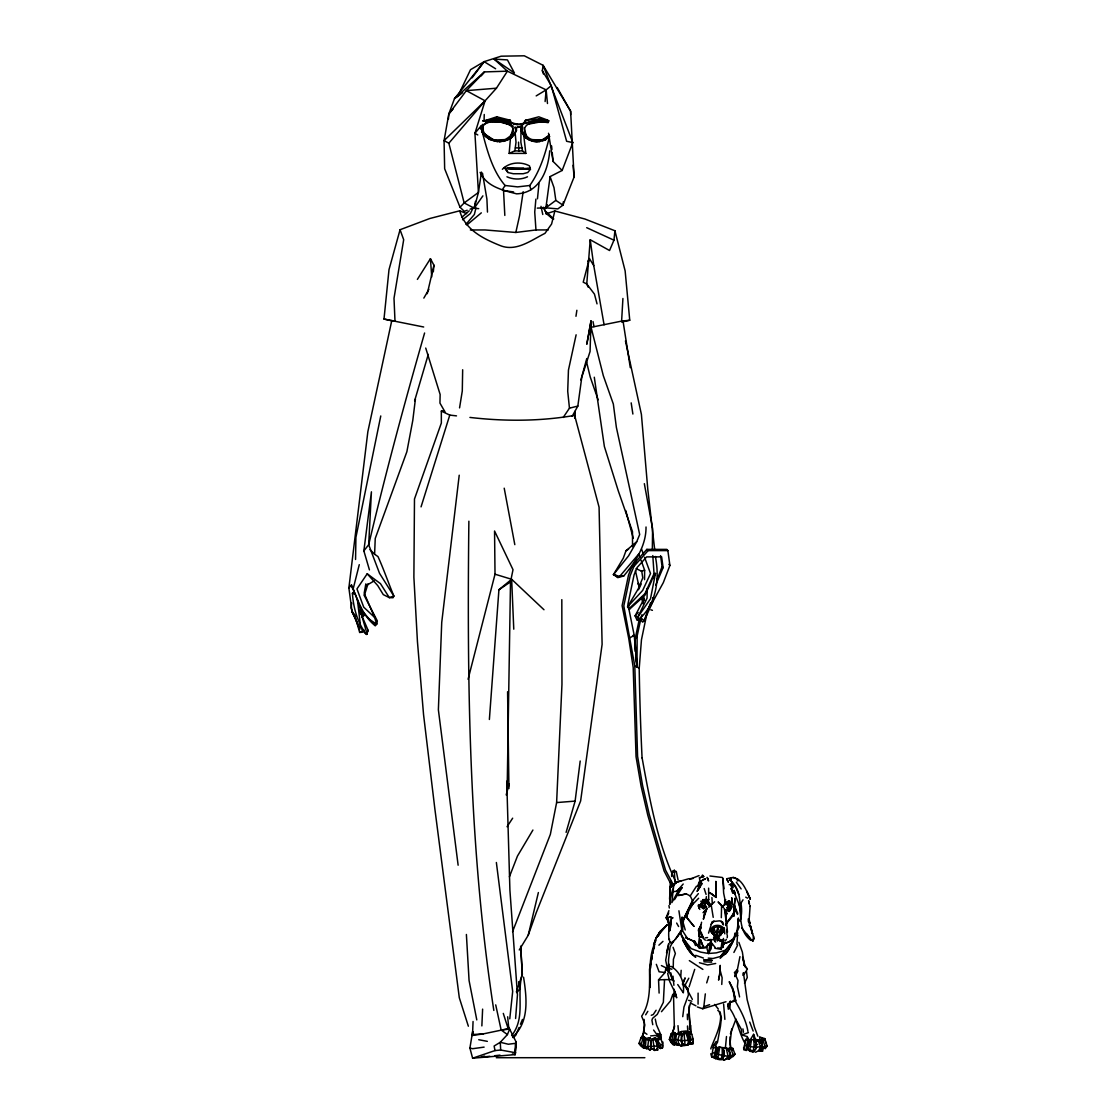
<?xml version="1.0" encoding="UTF-8"?>
<svg xmlns="http://www.w3.org/2000/svg" width="1116" height="1116" viewBox="0 0 1116 1116"><rect width="100%" height="100%" fill="white"/><g stroke="black" fill="none" stroke-linecap="round" stroke-linejoin="round"><path stroke-width="1.5" d="M468.873 521.2C466.976 684.526 468.943 848.69 493.83 1010.44M673.492 993.714L674.343 1027.738L669.461 1039.526L671.4 1042.846M698.072 1004.163L698.1 993.114M745.879 1050.17L747.734 1040.154L747.539 1039.191L745.683 1039.219L743.744 1049.612L751.082 1050.086M640.696 619.492L637.138 636.064L637.013 667.033L635.618 657.101M669.544 929.656L669.558 926.406M673.994 996.574L674.036 989.153L676.673 997.843L674.999 991.608M720.197 970.474L720.225 965.368L720.169 972.915L718.565 980.127L720.197 970.474L722.136 977.825L721.759 984.452M482 130.614L481.582 128.061M732.766 1050.142L732.78 1048.384L729.738 1048.203L727.297 1049.696L729.655 1048.831M749.115 923.253L753.928 938.361L753.23 940.411L750.663 940.328C731.092 924.564 749.631 895.716 729.683 879.785L731.357 877.692C742 877.148 746.506 891.14 750.357 899.259L746.702 891.182L750.357 899.259M515.592 1018.49L517.461 994.747L509.914 890.303L507.096 793.281L510.5 581.896L513.011 569.704L494.555 531.007L495.016 574.21L468.078 679.281M644.546 579.636L644.643 570.262L641.03 560.134M487.329 122.481C499.661 118.436 527.198 126.861 505.074 139.598C494.207 146.405 470.101 126.331 490.37 121.993M528.817 124.071L540.27 121.937L548.43 122.481C540.967 121.742 523.097 120.402 524.52 131.562C527.059 142.457 543.199 143.085 549.309 135.05M652.344 549.002L652.595 528.579L644.337 483.66M670.074 904.351L670.158 897.752M729.501 909.68L729.445 905.216L727.018 904.03M574.698 418.235L574.796 411.441L574.628 415.403L599.069 507.18L602.11 644.351L580.627 800.967L536.252 912.623L528.217 935.25L519.261 949.953M647.196 588.355L647.057 598.176L637.878 617.022L638.087 619.994L637.152 620.412L635.102 615.865L644.058 598.804M688.335 1043.237L692.98 1043.767L693.203 1039.373L691.739 1034.197L690.539 1031.993L684.01 1032.481L685.043 1045.078L681.834 1043.181L681.848 1035.955L683.913 1033.611L686.131 1033.5L688.293 1040.265L688.223 1044.688C680.397 1047.924 680.049 1038.857 682.308 1033.834L684.01 1032.481L690.539 1031.993L689.018 1009.589M355.558 559.479L355.92 537.354L380.765 415.961M462.666 369.759L462.289 390.963L459.555 407.898M729.976 1036.917L730.589 1048.859M662.737 1045.511L662.499 1047.826L660.477 1048.468L658.482 1047.338L656.752 1040.042L652.902 1039.721L654.548 1050.421L654.59 1049.528L651.66 1048.789L650.6 1046.376L650.726 1040.698L655.566 1037.782L657.743 1049.961L654.548 1050.421L651.228 1047.98L650.949 1040.74L653.795 1038.117L656.989 1038.675L659.054 1046.376L657.812 1047.268M717.783 932.823L717.909 926.545L712.873 928.038M677.733 984.549L683.327 992.849C684.61 982.317 680.439 972.343 671.302 966.442L669.377 966.651L668.456 965.424L668.582 959.328L670.102 946.94L673.339 940.955M673.227 967.963L673.408 959.314L675.361 953.51L673.074 947.303M473.058 1021.489L472.668 1031.435L469.906 1048.077L472.612 1058.205L515.118 1054.606L516.178 1042.093L508.645 1027.111L507.668 1016.76M484.246 114.488L484.065 120.933L496.425 119.077L510.11 120.388L511.923 123.248M670.618 979.611L664.55 979.639L663.35 1002.308L657.268 1014.388L652.595 1018.308L651.925 1020.191L652.762 1024.697M669.851 899.97L670.214 886.997L676.212 882.365L681.332 880.65M690.734 1025.367L690.93 1032.216M669.656 903.82L670.493 881.835M668.903 910.656L666.085 917.826C671.916 925.443 666.071 935.264 670.479 942.992L672.348 943.034L682.797 929.837L682.113 916.989L681.778 929.642L679.435 933.841M510.444 138.203L509.161 153.408L514.881 150.799L518.814 151.023L518.535 142.137M359.812 611.094L368.099 630.317L366.466 634.46C357.497 622.812 353.367 607.899 352.419 593.321L354.26 591.299L351.47 584.951L351.303 585.747C358.236 599.599 362.086 615.558 375.199 625.644L376.72 624.193L374.627 617.413L363.718 607.174L356.953 588.913L367.206 573.791L377.738 585.593L383.276 594.619L389.317 597.632L392.999 597.744L393.892 596.097C388.466 583.18 383.89 569.565 377.989 556.591L374.599 554.234L375.241 538.442L406.88 451.687L412.794 420.369L415.417 399.012M671.148 887.22L671.288 884.039M516.345 127.629L519.763 127.043M512.565 931.665L550.355 834.377L556.619 802.571L561.962 684.345L561.822 599.641M699.62 880.301L699.746 877.525M590.252 334.758L591.006 320.892L586.863 344.007L591.006 320.892L590.071 351.47L581.813 377.041L577.837 406.071L572.215 416.226M669.558 899.203L670.214 886.997L673.687 885.713L676.212 882.365L688.642 878.766L693.064 878.529M689.381 1029.245C690.79 1020.261 686.968 1011.389 690.762 1002.684M705.452 947.889L699.481 948.307L693.538 941.137L685.517 937.524L694.78 941.806L698.225 946.368L701.057 924.732L698.504 929.921L699.327 936.547L698.504 929.921L700.471 926.587L701.113 928.066M590.81 327.351L621.612 321.115L622.923 298.488M747.943 1031.505C746.144 1020.191 740.271 1009.562 734.621 1000.006L730.227 1002.433L729.92 1007.622L727.953 1006.144L730.269 1001.275L727.953 1006.144C737.369 1017.304 738.164 1031.728 745.139 1043.627M714.547 940.955L714.686 938.626M650.726 1040.698L645.927 1039.484L645.466 1046.906L646.513 1049.068M654.255 948.237L654.52 943.857C644.727 966.875 655.762 995.067 641.644 1016.216L644.616 1023.372M658.175 1041.953L657.868 1046.836L659.737 1046.989M716.263 1041.381L713.501 1045.525L711.687 1056.908L718.816 1057.982M680.802 976.095L681.165 970.306M650.112 974.7L649.707 987.73L649.512 969.316L652.288 954.989M689.116 1008.236L689.297 1005.544M520.809 127.21L518.27 127.043M706.372 896.65L705.898 900.724L709.664 906.415L708.674 907.238M489.38 719.471L498.922 589.75L511.658 579.288L543.98 609.741M448.423 119.119L448.813 113.985L454.463 98.668L484.149 61.659L501.14 56.191L524.283 55.8L543.129 65.328L570.611 111.209L574.084 177.012L562.952 205.149L557.833 208.901L542.655 207.534M724.005 888.81L722.819 878.041L723.656 893.163L725.749 903.388L724.633 905.202M734.202 911.409L733.826 916.306L734.202 913.362M727.227 937.691L727.381 935.808M512.425 1053.922L515.118 1054.606L516.178 1042.093M736.937 944.527L737.634 932.599M535.875 199.15L534.731 212.082L535.959 229.952L548.291 229.924M722.805 947.442L723.419 938.444M545.11 101.542L546.156 89.88L551.276 85.653L542.334 70.685L543.129 65.328L572.815 142.569L562.157 170.455L550.09 176.607L545.905 207.799L537.256 208.12M433.315 271.886L433.943 265.217L430.427 258.675L417.384 279.391M738.067 924.397L739.224 926.81L732.236 942.755L725.595 950.19L716.277 952.883L708.437 953.482L709.678 946.368L711.59 944.164L711.171 948.628L708.437 953.482L700.722 952.115L691.236 948.628L681.75 936.882L680.774 933.157M714.84 948.293L720.95 949.256L722.136 940.593L720.127 940.397M726.488 1036.527L725.386 1048.133L723.712 1047.561L728.846 1048.58L730.492 1055.75L728.176 1058.931M673.129 891.67L676.91 891.224L679.463 888.894L674.455 899.705L682.113 887.625L679.463 888.894L671.818 902.649L673.687 885.713L670.367 898.199L670.214 886.997M670.298 887.652L670.911 881.431M676.212 871.917L674.524 870.62L672.432 871.359L671.525 875.223M537.466 198.801L539 183.401M545.947 213.881L554.861 210.994L585.007 219.043L614.902 230.747L613.953 240.191L609.545 250.514L590.225 239.745L586.765 283.966L588.132 287.119M392.818 321.031L384.002 319.05L388.996 269.667L400.058 229.729L429.827 218.499L459.68 210.812L466.586 213.588M646.024 526.989C646.206 545.752 635.283 562.213 623.691 576.037L617.873 577.53L613.451 574.656L623.258 558.265L625.978 550.774L636.72 541.706L639.677 534.522L616.367 427.344L613.34 404.048L603.296 375.632L590.796 326.193M737.732 924.229L738.36 917.994M667.312 951.474L668.749 943.438L665.68 960.234L668.303 972.706M715.063 947.331L711.004 942.113L710.055 948.628L709.678 946.368M360.37 606.672L360.566 611.512L367.178 634.237L364.974 633.093L358.473 624.96L352.112 612.084L348.876 587.909L367.848 431.739L391.8 320.445M509.761 1018.838L512.676 991.427L496.369 862.487M514.881 150.799L516.024 142.234L515.104 132.441M640.668 1039.01L644.099 1032.258L644.127 1019.396M644.909 1024.683L642.467 1036.834L644.099 1036.764M719.346 1012.198L721.41 1017.736L720.476 1026.134L717.49 1042.288L715.44 1045.636L716.081 1047.603L713.794 1057.619M675.71 1044.297L673.827 1041.116L675.027 1033.109L672.822 1031.965L674.58 1025.911M722.61 928.456L717.909 926.545L716.821 935.571L714.435 935.599M699.481 948.307L700.527 939.644L703.401 947.358L705.912 946.94L711.004 942.113L711.645 945.308L711.59 944.164M705.173 905.146L704.949 903.472M697.388 1006.981L702.731 1008.752L703.819 1006.744L705.326 993.882M374.627 617.413L364.179 593.196L365.867 583.863M459.22 475.207L441.727 622.449L438.379 709.818L458.132 865.207M482.614 1009.129L481.861 1025.911M563.371 201.717L562.952 205.149L555.824 200.364L554.01 187.655L550.09 176.607M566.105 832.383L575.117 801.107L580.194 761.014M682.741 1016.662L683.955 1007.05L688.446 994.998L687.833 989.278L685.057 985.456M369.438 569.899L363.858 550.885L371.419 491.821L368.685 544.706L379.538 573.331L393.892 596.097L389.317 597.632L380.458 583.64L367.206 573.791M351.735 603.017L351.052 608.122L359.673 629.647M721.145 928.93L720.978 933.883L722.847 931.972L721.899 930.158L722.666 932.376M723.81 939.546L723.587 941.165L722.484 940.104L709.915 939.546L706.944 940.439M751.598 1039.219L749.645 1050.993L752.882 1051.523L754.053 1047.101L754.025 1039.693L750.287 1039.777L753.621 1034.351L755.49 1039.442L760.707 1040.531L762.619 1047.701L760.094 1050.602M650.544 968.2L651.256 963.275M651.744 959.997L652.218 956.719M682.448 925.513L683.369 919.207L692.534 900.696L698.379 893.609M481.484 172.101L478.429 192.454L474.244 208.204L478.722 208.65M575.968 316.288L576.874 310.276M671.609 876.478L672.432 871.359M711.966 931.149L714.184 928.833L715.663 932.753L713.096 933.548L711.38 931.483L711.562 929.754L711.38 931.483L712.552 929.754L711.757 931.455M674.789 1043.083L674.092 1041.116L674.873 1036.276C677.454 1031.784 683.006 1030.835 687.763 1031.044L687.484 1025.995M731.691 1029.036L730.003 1043.334L730.827 1048.398L729.738 1048.203M643.318 1045.343L644.309 1039.68L646.248 1038.605L643.583 1036.611L641.058 1037.545L639.008 1043.46L644.364 1046.766L643.569 1045.329L644.518 1039.735L648.452 1037.699L652.023 1039.275M719.82 1046.92L717.769 1058.666L720.964 1059.293L724.131 1055.834L723.768 1050.309L722.205 1047.533L718.606 1046.934L717.002 1048.245L715.44 1045.636L713.501 1045.525M656.752 1040.042L660.812 1034.741L656.529 1024.948L655.259 1019.048M547.482 103.509L546.156 89.88L507.403 71.173L484.47 71.912L466.335 90.647L448.813 113.985L444.07 140.616L448.841 143.211L464.158 202.945L474.244 208.204L475.458 201.368M652.79 953.496L654.52 943.857L652.609 953.399M659.11 993.073L658.552 979.862L665.08 972.496L665.736 968.855L666.88 970.404L668.386 970.446M705.214 905.773L705.019 903.681L702.996 902.328L702.759 899.663L708.688 899.496L708.632 888.155M651.884 580.418L644.922 595.26L629.424 609.336L629.368 608.318L644.922 593.698L654.032 573.708L655.455 573.415L650.502 598.762L637.878 617.022L635.102 615.865L638.199 612.545M701.141 924.508L701.573 922.221M716.723 932.781L717.909 926.545M522.218 128.8L522.567 126.987L521.423 127.629M682.295 927.075L683.815 919.165L692.534 900.696L690.232 895.967L686.34 893.888L678.584 895.492L686.34 893.888M742.921 975.342L743.437 972.65L747.148 999.643L754.444 1027.125L757.82 1036.178M527.338 138.9L524.283 135.915L521.702 130.349L522.107 129.33M668.944 905.522L669.335 908.019M511.644 1035.634C526.152 1017.192 516.122 994.9 522.288 974.435L520.684 946.117L522.344 974.282L516.387 991.915M662.946 1042.065L662.499 1047.826L660.979 1047.143M734.788 976.542L737.383 969.637L739.95 956.607M506.19 794.927L509.175 783.837M707.837 943.997L706.93 948.433L708.437 953.482M647.252 611.903L641.463 639.747L639.231 668.093L634.795 665.973L623.802 605.904L630.135 575.689L633.93 566.384L648.117 550.606L667.87 550.606L669.907 565.421L663.322 582.622L648.856 608.987M639.426 618.557L634.99 639.747L635.171 651.312M719.513 932.46L720.978 933.883L718.857 932.892L720.294 929.6L722.108 929.53L722.568 931.93L723.447 930.27M731.845 907.573L732.152 906.08M681.848 1035.955L682.308 1033.834L678.584 1032.677L677.97 1025.66M576.121 334.8L568.449 370.107L567.709 391.27L569.453 408.177L563.203 417.468M470.352 229.98L485.069 229.952L515.829 232.463L519.624 215.43L523.181 191.701M549.714 150.827C548.137 170.455 539.474 192.984 516.652 193.849C502.786 190.264 486.715 186.735 480.131 172.366M482.935 125.927L483.423 131.883M666.531 952.925L667.675 947.958M427.261 293.703L433.943 265.217M694.71 969.372L689.074 986.921M548.946 138.83C544.915 155.11 539.586 171.766 529.765 185.493L517.615 186.888L505.102 185.493C491.152 169.158 486.367 147.019 480.87 126.694M528.217 935.25L538.372 892.549M368.001 583.794L364.527 594.8M604.091 324.84L593.754 265.58L589.415 258.577L583.222 282.181L586.765 283.966L594.451 294.122L597.032 303.873M475.96 207.981L474.356 214.481L465.916 224.4M674.664 1036.29L676.449 1034.211L675.027 1033.109L673.157 1034.49L671.818 1039.917L673.074 1043.488L674.259 1044.925L678.528 1044.171M353.34 588.202L359.268 564.668M554.861 210.994L551.583 224.037L544.971 233.356C531.049 240.275 516.01 252.328 499.689 245.367C482.851 238.517 465.149 229.673 459.68 210.812M428.279 354.4L414.608 400.867M424.596 333C404.452 403.211 385.494 473.603 368.685 544.706L363.858 550.885M674.008 871.052L674.301 869.992L674.943 882.114M730.422 1033.779L735.974 1019.034M580.864 380.012L586.779 358.543M708.548 933.129L712.175 921.663L719.541 920.84L722.666 922.109L723.503 924.927L721.076 921.328M717.504 941.081L718.16 938.779M641.058 1037.545L643.011 1038.089L641.24 1044.409L642.635 1047.185L643.904 1048.161L646.82 1047.715M687.763 1031.044L687.554 1034.95L689.451 1041.87L688.223 1044.688L687.317 1044.283M730.952 905.913L730.729 904.155L729.334 903.472L726.6 904.504L726.056 903.374L728.525 901.296L729.725 902.105L729.334 903.472L727.269 904.183L730.087 904.602L731.357 907.922L729.055 911.465L726.167 910.154L729.948 910.712M539.572 141.453C531.509 142.904 523.223 138.077 520.977 130.126L521.102 127.852C519.554 125.634 514.839 127.252 516.527 130.126C511.658 145.359 488.529 144.843 481.959 131.242M703.596 916.557L706.958 908.312L703.359 919.221L705.159 911.158L703.122 912.721L706.958 908.312M483.061 1033.946L472.263 1035.481L472.64 1031.435L473.589 1034.476L483.061 1033.946L508.171 1028.687L508.645 1027.111M676.449 1034.211L673.701 1032.3L671.051 1033.932L669.461 1039.526L671.469 1035.132M706.707 982.889L708.66 976.458M494.123 59.106L514.434 73.014L507.431 59.901L494.123 59.106L507.403 71.173L496.439 88.206L485.083 100.817L474.928 133.306L478.429 192.454L464.158 202.945L460.015 207.213L464.298 211.343L467.185 210.268M421.053 506.873L449.776 415.096L456.5 415.877M707.976 901.812L708.688 899.496L707.181 902.579L707.976 901.812L711.199 904.853L713.222 917.338M702.494 879.729L705.507 878.766L699.021 882.282L697.765 886.257L701.35 880.887L697.779 889.187M652.888 597.702L653.153 600.868L644.183 620.803L642.635 622.128L639.594 618.571L640.933 617.887L641.937 614.763M715.984 1056.908L717.825 1048.845L717.002 1048.245L718.09 1048.845L715.984 1056.908L711.687 1056.908L710.794 1053.727M749.854 906.457L750.133 905.592L749.157 919.668L750.161 923.685L748.822 921.174M699.606 906.15L698.979 908.005L699.83 909.4M654.436 943.829L653.627 944.903L655.678 938.905L660.714 931.386L667.019 924.941L656.222 937.705L653.627 944.903L653.976 948.098M755.56 1052.262L758.88 1050.519L760.428 1046.557L758.155 1040.447L755.937 1042.442L756.508 1047.324L754.486 1050.826M526.557 138.203L523.976 135.441L522.372 131.521M755.448 1049.598L756.257 1047.268L755.741 1042.442L754.025 1039.693M701.685 903.36L698.63 906.499L698.979 908.005L700.848 906.387L702.076 907.796L701.225 905.564L702.466 906.066L702.857 904.937C703.722 909.205 700.43 904.95 704.07 906.457L702.857 908.117L700.276 905.815M672.753 994.468L670.507 1000.899L661.467 1011.682M650.516 602.877L644.183 620.803L640.933 617.887M702.899 906.401L703.261 905.202L703.01 906.624M683.257 983.001L685.112 977.881L682.406 984.089L687.833 989.278L684.178 984.256M668.456 965.424L669.042 964.168L667.633 967.767L672.139 978.746L671.706 979.848L674.106 981.006M481.833 126.624L482.656 124.336M480.856 127.364L480.326 128.424L481.066 126.248M698.086 906.108L698.644 904.616M725.721 925.569L726.781 922.765M733.84 912.107L732.054 916.808L725.665 924.48M656.947 580.027L662.081 566.593L660.574 555.656M637.138 636.064L634.99 639.747L637.013 667.033L634.251 635.506L627.917 604.244L634.083 574.838L637.041 567.57L646.652 556.884L661.635 556.884L663.113 567.639L655.636 585.216M723.573 930.074L720.908 934.483L716.821 935.571M509.412 876.785L517.461 856.07L532.918 830.039M366.466 634.46L368.099 630.317M700.332 904.574L701.239 902.872L702.996 902.328L705.619 903.583L705.982 902.663L704.154 900.221L705.898 900.724M515.118 1054.606L515.397 1043.334L508.352 1044.241L500.275 1042.288L494.123 1046.027L494.988 1050.574L472.612 1058.205M727.046 934.817L726.795 929.475M508.84 123.555L510.11 120.388M515.829 1052.807L500.679 1050.017L500.275 1042.288L507.417 1034.574L509.649 1029.105L501.14 1029.984L495.713 1004.874M667.87 550.606L666.81 549.379L646.848 549.379L632.451 565.38L628.531 574.977L622.1 605.681L628.713 638.296L633.19 667.396L636.05 756.76L641.086 786.152L647.768 815.126L664.104 870.982L672.055 886.23M723.587 1057.703L721.996 1058.582L724.368 1055.82L723.991 1050.282M740.619 918.984C737.634 925.136 743.521 917.575 740.954 903.165L743.005 899.831M519.08 1027.445L515.662 1035.453L512.969 1037.629M520.447 1024.237L522.497 1019.424M753.928 938.361L752.672 941.304L753.23 940.411L751.277 939.686L741.638 927.926M547.259 204.688L545.905 207.799L555.824 200.364M669.586 970.236L667.633 967.767L668.944 964.796M666.838 917.185L668.749 912.986M658.217 935.18L659.905 931.581L667.019 924.941M730.073 880.412L731.357 877.692L726.725 878.766M457.658 96.576L470.52 69.68L484.149 61.659L495.616 68.76M638.491 589.722L641.254 583.933M744.498 983.238L747.26 977.504L746.339 970.362L747.357 969.399L744.107 964.88M723.74 907.908L722.973 906.987L725.149 902.551M473.393 207.409L470.324 213.575L462.568 219.782M722.512 946.8L724.368 943.16C735.737 942.239 738.736 928.596 737.662 919.277M652.595 579.009L655.455 573.415M733.896 952.45L737.592 945.238M720.95 949.256L724.368 943.16L728.413 942.169L732.375 939.63M376.357 623.425L375.199 625.644L360.789 609.462L354.804 592.819M711.436 931.888L712.552 929.754M653.627 944.903L655.985 940.397M658.356 935.892L660.714 931.386L656.222 937.705L659.905 931.581M735.012 976.5L738.011 970.864M699.844 887.29L697.04 891.391L702.285 883.509L699.021 882.282M688.823 978.188L684.917 985.344L692.38 999.378M702.452 875.111L701.28 877.26L703.736 876.534L702.94 875.446M744.051 974.533L745.572 971.757M675.375 939.323L681.778 929.642L678.919 910.782M510.877 135.496L513.248 128.103M423.843 298.098L428.865 289.379M636.72 541.706L628.615 555.796L613.451 574.656L615.976 575.424L617.873 577.53L619.673 576.414L638.617 554.164L639.886 557.191M711.018 924.369L713.989 921.007M587.714 261.479L589.415 258.577M732.933 914.325L726.488 923.044M683.815 919.165L692.701 904.323L698.644 898.268M711.004 942.113L708.66 945.168M548.012 120.57L538.749 118.98L525.371 120.388L521.019 127.531L520.865 142.234L522.469 150.799L525.831 153.408L523.92 136.766M645.662 1014.807L647.838 1011.319M761.196 1049.556L762.856 1047.715L761.503 1041.898L764.767 1038.578L765.841 1043.516M690.232 895.967L696.51 886.16M711.171 928.903C713.18 924.439 720.113 924.341 723.196 927.591M513.416 134.743L508.868 139.109M502.284 189.79L505.102 185.493M507.041 826.733L512.663 818.181M656.11 1010.245L653.251 1014.542L651.27 1015.281M747.999 1049.012L746.59 1045.804L749.631 1041.242L747.734 1040.154L744.916 1040.544M522.567 126.987L520.977 130.126M516.945 992.738L519.386 989.236M715.677 1055.429L714.728 1053.309L717.825 1048.845L713.25 1047.38M474.244 208.204L482.893 195.872M725.149 941.067L726.377 939.323M765.199 1048.761L767.124 1046.055L766.218 1045.036M728.05 908.926L729.85 907.113L730.534 909.387L729.515 908.131L728.929 908.717M516.527 130.126L511.198 137.784M689.451 1041.87L691.25 1039.68L693.203 1039.373M472.054 77.841L484.149 61.659M706.135 906.108L703.387 908.912L706.567 906.638M677.273 936.477L678.291 935.166M670.744 1036.067L673.701 1032.3M725.595 950.19L720.573 956.468L712.998 958.491L708.214 958.128M733.031 1056.601L735.012 1054.188L732.78 1048.384L728.567 1048.775L730.715 1055.778L727.883 1058.428M481.428 125.438L474.928 133.306L477.774 134.952M650.321 1037.796L648.661 1039.777L647.685 1046.92L648.577 1049.333L650.433 1050.1L644.364 1046.766M762.856 1047.715L767.124 1046.055L764.767 1038.578L762.451 1038.033L760.108 1040.796L755.49 1039.442L761.307 1041.939L762.619 1047.701M448.813 113.985L453.277 108.726M481.122 75.86L484.47 71.912L454.463 98.668L462.694 92.684M674.092 1041.116L675.612 1039.317L676.715 1033.932L679.602 1033.834L681.639 1035.955M448.841 143.211L485.083 100.817L466.335 90.647L496.439 88.206M682.518 1044.45L683.076 1043.795L681.75 1044.548M740.871 914.409L739.252 905.132L740.954 903.165M659.054 1046.376L662.541 1044.158L660.337 1036.401L657.589 1033.555L660.812 1034.741L661.342 1039.191L657.003 1040L660.56 1044.646M348.876 587.909L351.47 584.951M683.201 884.025L676.91 891.224L682.113 887.625M629.424 609.336L627.555 606.853L642.704 590.364L650.53 573.54L644.546 557.247M729.641 1050.212L731.036 1048.635L733.017 1054.829L729.18 1059.07L726.195 1058.498M689.367 908.005L692.701 904.323L692.534 900.696M729.041 1057.34L730.492 1055.75M689.618 907.782L691.934 905.271M638.087 619.994C656.696 604.705 659.793 578.855 655.371 556.466M681.597 1031.435L679.602 1033.834L677.858 1039.777L678.737 1043.892L680.913 1045.971M722.526 922.555L721.201 921.37M709.664 906.415L714.631 901.784M508.254 138.635L507.375 139.528L508.603 139.109M728.037 903.834L729.725 902.105L731.329 902.607M691.446 1043.418L693.231 1041.633L692.98 1043.767L689.381 1042.944M737.383 969.637L734.44 972.538L738.011 980.545L737.383 986.544L739.573 996.937M485.083 100.817L444.07 140.616L444.656 168.753L460.015 207.213M629.354 569.481L631.837 567.081M634.32 564.696L636.79 562.297M549.309 135.12L542.892 139.528M705.619 903.583L706.721 902.523L702.787 900.933L700.75 901.282M502.367 169.283C509.077 162.113 521.158 161.332 529.486 165.893L530.435 169.297L527.77 172.506L523.209 173.733L513.276 173.733L507.975 172.506L504.32 167.442M658.9 945.182L662.974 941.374M727.953 1006.144L729.711 1004.581M628.978 605.597L627.555 606.853L638.24 588.871L642.774 577.851L641.742 571.253L636.134 568.658M461.717 217.397L469.222 210.812M719.15 935.613L721.02 934.58L719.234 935.808L714.226 936.282L719.248 936.491L722.596 932.599L724.284 927.675L724.772 933.841M512.69 1036.862C529.682 1022.256 526.696 997.188 523.557 977.17M549.769 136.571L544.441 140.281L538.861 141.718M361.765 617.343L363.955 615.488L360.58 610.368L359.715 610.661L363.955 615.488L361.877 616.813M466.92 224.958L481.317 212.849M641.63 1038.201L643.583 1036.611L646.248 1038.605M548.054 137.407L542.502 140.658M508.171 138.9L507.375 139.528L508.589 138.747M509.133 138.258L510.012 137.575M720.155 958.351L728.19 950.706L732.668 942.211L726.097 953.65L720.573 956.468L734.314 939.281L734.816 933.199M511.309 137.352L509.803 138.468M483.87 124.448L485.948 122.955M510.765 137.938L506.622 140.337M758.671 1050.588L761.419 1051.3L765.088 1046.641L762.758 1039.861M498.922 589.75L510.5 581.896M714.979 932.265L713.096 933.548L713.459 928.596M703.345 907.601L704.489 906.862M625.978 550.774L628.601 549.142M702.271 906.094L701.685 904.95L702.466 906.066M729.236 907.015L730.171 906.443M536.182 95.906L546.156 89.88M760.177 1043.055L762.451 1041.716M365.63 585.9L374.139 580.934M686.131 1033.5L687.247 1032.872L689.688 1041.786M724.716 900.417L725.805 899.817M359.659 632.437L364.011 630.01L362.56 632.228L359.659 632.437L354.749 615.167M544.399 140.337L546.435 139.277M650.949 1040.74L652.902 1039.721M733.017 1056.224L729.18 1059.07M689.953 879.199L699.048 875.6M729.222 884.681L730.659 884.277L733.156 887.694L732.668 883.551L730.017 878.85L730.841 878.459L730.938 879.882L729.683 879.785M735.807 1019.34L741.247 1029.133L741.805 1034.937L748.445 1032.635M754.737 1045.566L757.611 1044.339M700.164 932.223L701.476 932.544L700.471 932.041L703.136 938.305L705.354 940.202M499.312 141.774L504.795 140.658M666.085 917.826L669.809 917.045L672.767 917.868L669.809 917.045M730.715 1055.778L735.012 1054.188L734.244 1053.95M527.491 176.802C521.144 179.843 513.332 179.662 506.943 176.802M728.525 901.296L729.711 900.835L727.13 901.644L725.749 903.388L724.605 900.193M726 1001.736L702.731 1008.752M470.073 209.18L472.975 208.106M729.725 902.105L726.056 903.374L726.6 904.504M522.999 123.96L531.774 121.63M703.819 1006.744L709.595 1004.665M644.643 570.262L641.24 571.155M719.834 941.458L720.741 941.151M687.386 1044.855L690.162 1043.976M699.188 877.887L703.736 876.534M730.227 1002.433L735.737 1000.829L733.017 988.748L729.222 981.648L733.324 991.092L735.737 1000.829M725.33 1059.642L723.349 1060.2L726.377 1058.917L728.078 1056.196L726.237 1048.412M761.419 1051.3L762.981 1050.867M525.678 120.305L538.777 116.817L548.012 120.263M481.303 1056.978L484.651 1056.099M569.453 408.177L577.837 406.071M728.371 907.754L726.823 907.685M621.696 322.092L629.745 320.236L625.141 270.909L614.902 230.747M528.956 123.374L536.949 121.686M651.242 1048.635L650.307 1048.845L654.283 1049.082M503.037 141.397L504.767 141.021M521.367 124.546L513.988 124.281M505.074 139.598L494.667 140.016M756.508 1047.324L762.465 1046.152L760.707 1050.323L758.88 1050.519M485.572 122.16L492.128 121.309M650.6 1046.376L645.466 1046.906L643.569 1045.329M715.691 963.485L707.6 964.963L699.453 962.745M644.518 1039.735L645.927 1039.484M743.647 1047.394L743.744 1049.612M574.628 415.403C540.116 421.374 504.669 421.457 469.934 417.426M541.483 140.016L531.774 139.598M735.388 935.905L737.802 935.571M484.121 1047.115L472.654 1048.705L469.906 1048.077M714.226 936.282L717.504 935.836M515.829 232.463L535.959 229.952M468.357 1026.204L459.304 997.732L434.849 808.835L423.55 714.589L417.44 641.616L413.883 577.223L414.482 499.005L441.35 423.034L441.336 411.106L444.419 410.744M705.103 937.872L707.586 937.58M504.976 168.167L518.215 168.948L530.337 168.167M710.571 928.679L711.157 932.111L714.421 935.403L716.765 935.668L712.706 934.12L710.404 929.502M481.331 1057.243L489.812 1056.28M494.904 1055.708L499.996 1055.136M621.612 321.115L629.745 320.236M494.988 1050.574L500.679 1050.017M482.837 120.933L485.32 120.779M650.586 1035.913L655.245 1035.467L658.58 1036.82L658.817 1039.47M623.691 576.037L619.673 576.414L613.451 574.656M657.561 1046.027L650.851 1046.403M489.185 121.365L491.11 121.198M484.177 121.044L484.874 120.988M522.176 147.912L515.411 147.912M556.619 802.571L575.117 801.107M681.527 1040.754L688.293 1040.265M525.831 153.408L509.161 153.408M749.199 1041.27L747.692 1047.896L749.645 1050.993L747.929 1047.994L749.882 1041.242L747.176 1036.569L741.805 1034.937M682.992 1045.427L680.872 1045.566L685.615 1045.274M681.611 1045.566L687.163 1045.232M702.982 937.175L699.732 937.37L702.927 937.077L701.964 933.966M518.814 151.023L522.469 150.799M488.752 120.556L497.987 120.5M538.847 120.291L543.813 120.193M482.907 120.765L498.657 120.193L518.884 124.392L534.982 120.612L546.7 120.291M539.084 120.5L541.916 120.347M683.787 1045.371L684.736 1045.315M523.571 168.07L507.515 167.763M658.552 979.862L664.55 979.639M499.326 141.397L501.084 141.341M632.605 635.562L634.251 635.506L628.713 638.296M492.77 120.193L498.182 120.291M746.548 1049.235L748.18 1049.207M496.271 1057.703L644.867 1057.703M642.411 1036.597L643.583 1036.611M491.849 121.895L499.926 122.258M754.444 1051.495L749.868 1051.37M709.957 876.004L722.415 877.497M721.913 1058.652L723.196 1058.693M699.634 947.219L703.401 947.358L700.527 939.644M651.13 1048.998L653.348 1049.082M703.833 961.769L711.659 962.132M717.616 947.972L721.424 948.168M542.209 121.044L545.11 121.198M544.943 120.402L547.426 120.556M537.228 141.774L532.095 141.021M756.257 1047.268L750.259 1046.682M751.877 1051.356L754.165 1051.537L750.189 1051.216M516.513 124.546L517.796 124.643M544.455 121.309L547.524 121.56M640.138 1042.972L639.008 1043.46L640.598 1045.776L643.904 1048.161M497.555 141.718L489.254 139.277M737.202 880.761L738.025 880.845M720.225 1059.53L717.114 1059.21L721.982 1059.712M724.368 1055.82L730.115 1056.42L728.846 1048.58M679.365 1044.548L675.292 1044.116L680.593 1045.594M678.737 1043.892L676.645 1043.669L675.612 1039.317L681.262 1040.782M669.879 942.155L671.706 942.364M708.088 904.49L711.199 904.853M665.08 972.496L659.082 971.785L656.32 964.35M507.627 168.934L530.435 169.297L527.854 168.46M703.624 902.956L704.349 903.053L702.452 903.36L704.294 903.179L705.424 904.588M500.191 121.686L508.631 123.374L513.332 126.248M719.653 1059.14L720.964 1059.293L722.247 1055.025L722.205 1047.533M513.597 191.952L503.539 190.529L504.823 215.43M718.481 1054.48L724.131 1055.834M501.67 122.523L511.03 125.02M691.739 1034.197L689.535 1033.862L687.777 1034.95L691.25 1039.68L688.809 1032.049M714.156 1057.647C709.469 1056.866 714.296 1056.336 715.802 1059.07M384.002 319.05L423.689 327.002M538.456 119.077L549.253 120.933M751.807 1051.328L752.882 1051.523M478.736 1039.721L487.343 1041.354M744.47 1045.385L746.59 1045.804M572.815 142.569L566.635 141.286L551.276 85.653M520.126 124.643L521.493 124.978M505.353 123.178L507.082 123.583M753.718 936.296L753.202 938.821M688.6 1000.341L691.794 1001.178M671.051 1033.932L673.157 1034.49M674.259 1044.925L672.739 1044.52L669.433 1039.247L673.827 1041.116M505.604 121.63L514.727 123.96M712.678 1052.751L714.728 1053.309M749.255 1045.678L746.799 1044.995L750.022 1045.985M746.297 1050.574L744.609 1049.5M495.016 574.21L511.658 579.288L513.765 629.173M711.45 941.095L708.646 940.16M749.045 925.443L750.552 925.959L752.589 933.952L750.552 925.959M650.823 609.796L652.414 610.34M667.633 967.767L671.874 969.26M703.415 958.058L695.756 955.338M352.419 593.321L355.069 594.298M672.125 871.847L673.115 872.252M530.351 140.337L526.445 137.938M675.989 1044.283L678.681 1045.399M733.086 877.19L738.569 879.673M586.695 227.678L613.953 240.191M441.336 411.106L449.776 415.096M735.207 910.809L736.058 911.214L734.495 905.369L735.207 910.809L733.84 906.094M661.397 965.577L666.126 967.893M493.119 139.528L485.083 134.283M489.938 139.528L485.586 136.571L481.624 131.618M690.372 1002.963L695.924 1005.823M745.725 897.152L747.622 898.171M714.868 941.583L715.747 942.057M668.889 939.295L669.6 939.742M702.885 969.413L689.325 960.611M369.005 619.115L376.72 624.193L377.348 620.97L363.997 595.037M515.536 129.33L516.164 130.279M632.451 565.38L633.93 566.384M717.783 1010.412L720.336 1012.156M658.803 1047.31L660.477 1048.468L660.295 1046.934M644.099 1032.258L646.959 1034.295M528.287 138.747L529.403 139.528L528.119 139.221L529.403 139.528L528.579 138.635M501.126 1029.998L507.417 1034.574M722.471 946.312L723.266 946.898M692.534 954.808L695.742 957.277L687.665 948.907L682.755 940.007L689.814 952.06L692.534 954.808L680.899 933.646M526.431 138.105L525.287 137.142M552.978 219.127L546.338 213.575L543.618 207.409M747.023 968.465L743.605 964.154L745.335 966.93L743.2 959.272M553.745 218.945L545.04 210.812L543.687 207.743M658.58 1036.82L653.585 1030.054M646.848 549.379L648.117 550.606M718.327 1009.059L714.672 1004.414M369.996 549.672L374.599 554.234M548.542 133.264L553.09 161.443L562.157 170.455M748.473 935.947L746.172 933.646L749.631 937.747M668.875 564.361L669.907 565.421M662.081 566.593L663.113 567.639M738.792 894.432L735.946 887.597L732.668 883.551L730.659 884.277L732.57 890.694L734.593 892.786L734.202 890.317L734.705 894.153M730.017 878.85L730.938 879.882M728.316 904.309L729.139 906.443M483.688 134.227L484.484 135.175M643.011 1038.089L644.309 1039.68M722.973 906.987L718.104 901.937L721.592 905.299L721.313 917.687M484.581 134.855L482.907 132.581M702.759 899.663L704.252 901.588L704.154 900.221M702.787 900.933L704.238 902.788M734.007 892.688L734.914 893.86M688 989.473L684.917 985.344L687.833 989.278M683.285 938.863L686.591 943.383M656.808 1048.691L657.743 1049.961M736.337 882.226L741.15 888.95M483.075 133.739L483.744 134.701M352.112 612.084L355.041 616.339M507.975 172.506L505.269 168.53M353.758 613.647L355.599 616.464M682.183 930.228L687.972 939.226M707.865 900.18L708.995 902.425M628.378 606.644L629.368 608.318M728.846 904.518L730.534 909.387M524.129 132.902L525.859 135.817M445.131 412.167L439.955 403.113L440.136 394.478L425.726 348.053M557.191 87.522L570.611 111.209L570.653 114.599M676.645 923.058L678.584 926.503M724.451 909.08L727.032 913.767L724.451 909.08L726.404 923.295M735.974 911.521L737.578 914.45M676.324 883.147C657.715 844.045 649.791 800.325 642.105 757.876M673.492 885.072L665.541 870.117L649.261 814.443L642.593 785.58L637.585 756.271L634.795 665.973M526.222 135.496L524.157 128.103M655.273 1039.331L658.845 1046.473M694.487 940.732L696.593 944.959M732.57 890.694L733.854 893.274M673.632 989.613L669.726 981.564L667.703 973.626M733.617 904.462L737.815 913.432M726.893 879.003L728.302 882.072L726.893 879.003L727.004 879.785M693.538 941.137L695.505 945.559M480.773 128.214L481.359 129.693M515.843 129.693L515.146 126.987L515.439 128.8M749.715 1022.047L753.16 1031.072M641.547 549.1L643.346 553.996M400.058 229.729L403.685 239.689L394.004 298.293L394.98 320.906M598.148 399.835L590.225 376.971L586.57 361.933M739.252 905.132L734.202 892.2L732.347 892.605M668.721 964.698L669.377 966.651M704.182 888.573L706.079 894.404M542.334 70.685L543.408 73.991M503.288 1013.398L508.171 1028.687M522.232 131.465L522.595 132.623M639.384 588.132L635.423 570.667M667.284 918.719L669.098 924.871M682.922 921.844L685.238 930.005M639.105 586.346L638.24 583.263L638.994 586.43M738.876 942.364L742.363 952.06L744.344 965.075L742.558 957.207M625.755 510.542L633.26 538.247M667.898 917.84L669.767 924.983M529.765 185.493L530.881 189.79M641.616 597.492L643.123 603.826M625.448 340.91L641.407 414.413L647.796 489.366L654.715 549.742M540.995 206.348L542.781 214.481M525.371 120.388L526.068 123.569M670.869 972.915L672.139 978.746M676.268 871.415L678.082 879.994M522.232 131.242L522.483 132.469M359.966 610.215L360.635 613.507M518.717 982.206L520.028 988.832M476.783 1019.898L469.069 980.504L466.39 934.469M482.503 173.217L486.911 199.15L487.483 212.082M722.819 930.646L723.084 932.013M593.014 321.561L593.977 326.625M504.209 488.194L514.811 544.65M518.898 981.871L520.14 988.664M643.89 597.283L644.476 600.603M710.934 1048.998L710.836 1048.454C715.091 1037.35 721.55 1025.562 720.545 1013.495M733.826 905.536L734.356 908.577M742.907 1028.896L743.479 1032.258M734.467 891.712L734.621 892.647M623.049 321.157L630.289 367.638M631.182 402.876L632.884 414.036M594.284 377.222L604.37 446.498L618.264 490.817L632.479 531.635L632.535 546.7M733.324 991.092L734.621 1000.006M747.176 1036.569L747.539 1039.191M590.225 239.745L593.754 265.58M642.9 600.394L643.29 603.742L642.523 598.678L642.802 602.779M357.357 599.334L360.301 624.221M723.614 1004.093L724.87 1019.382M672.99 976.151L673.911 985.302M732.389 904.602L731.719 897.738L731.957 903.095M551.583 145.917L551.932 149.516M552.253 152.822L553.09 161.443M734.342 891.656L734.467 893.177M573.08 165.238L574.084 177.012M753.621 1034.351L754.165 1041.633M727.479 932.111L725.567 912.051L725.93 917.533M727.911 1003.661L728.302 1009.241M690.86 1042.372L690.999 1044.213M430.427 258.675L431.739 276.921M652.79 555.587L654.032 573.708M660.058 1034.016L660.393 1039.052M711.924 897.529L712.301 903.834M761.377 1039.275L761.503 1041.898M748.264 918.928L748.404 921.9M687.303 1014.123L687.512 1019.633M360.58 610.368L360.691 613.214M506.901 781.088L507.096 793.281M669.168 926.266L669.237 930.772M507.585 691.725L508.938 788.538M642.077 758.015A365.936 41.864 -90 0 1 639.189 668.149M734.998 898.408L733.617 914.004L734.998 898.408M728.441 906.066L728.009 908.145L729.445 906.164L729.264 908.145L727.451 909.163L727.981 908.019L726.962 907.922L727.995 907.866L728.05 906.276L728.846 907.28L729.167 905.997L728.748 907.224L728.441 906.066M671.553 917.533L670.032 930.493L671.553 917.533M688.363 911.116L686.605 917.324L693.943 926.308L686.605 917.324L688.363 911.116M762.451 1038.033L760.108 1040.796L759.536 1036.778L762.451 1038.033M729.697 906.806L728.929 907.489L729.697 906.806M496.773 116.817L484.386 120.835L496.746 118.98L510.43 120.305L496.773 116.817M707.935 960.011L703.638 959.983L712.245 960.444L707.935 960.011M716.542 938.138L713.501 938.012L719.611 938.277L716.542 938.138M702.048 906.318L701.169 905.997L702.034 906.471M711.617 893.763L709.26 892.535L716.179 897.39L715.844 881.5L716.179 897.39L711.617 893.763M733.128 892.967L731.12 888.657L733.128 892.967M708.074 878.85L707.112 877.357L708.548 880.97L708.074 878.85M717.504 1058.08L715.9 1055.527L717.504 1058.08M749.464 904.225L748.613 900.696L749.464 904.225M727.2 904.225L727.618 905.146L727.2 904.225"/></g></svg>
